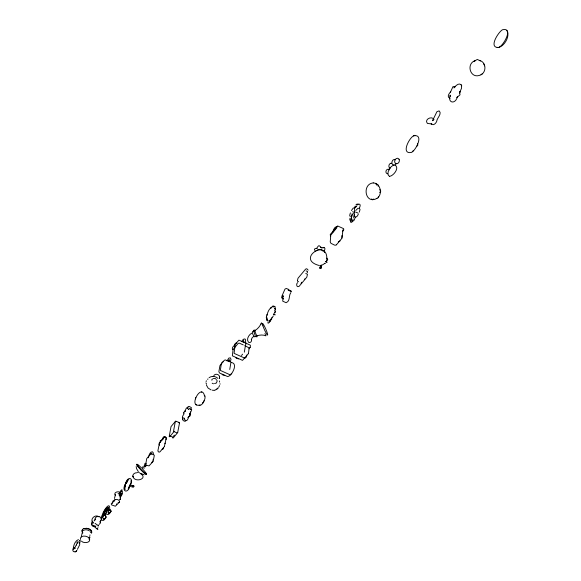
<?xml version="1.0" encoding="UTF-8"?>
<svg xmlns="http://www.w3.org/2000/svg" width="581" height="581" viewBox="0 0 581 581"><rect width="100%" height="100%" fill="white"/><g stroke="black" fill="none" stroke-linecap="round" stroke-linejoin="round"><path stroke-width="0.87" d="M101.501 518.717L101.762 517.228M82.212 530.656L82.328 531.586M82.64 530.635L82.575 530.78M91.551 531.811L91.478 532.494M354.584 209.029L355.078 206.175M351.077 218.892L351.251 220.155M320.48 267.616L320.458 268.269L320.53 267.681M320.988 267.659L320.959 268.306L321.068 267.427M174.358 431.167L169.819 436.672L169.202 436.694L171.032 426.585L175.615 421.145L179.071 422.431L179.471 423.244M219.342 377.149L219.567 378.296M321.002 267.921L321.002 267.347M371.666 198.905L372.53 199.791L373.765 199.014M153.173 459.259L153.086 459.731M119.998 495.143C119.991 498.803 124.378 491.591 120.863 493.792M319.543 267.057L319.535 268.473M351.331 217.991L351.861 216.103M320.472 267.507L320.632 265.452M320.523 266.911L320.472 267.841M320.981 267.543L321.032 266.955M110.92 511.411L110.644 510.22M100.636 520.816L100.143 522.021M107.732 509.973L107.623 508.767M321.01 267.1L321.061 266.505M376.314 198.426L377.839 198.128L378.522 196.632M321.046 266.592L321.104 266.018M321.286 265.081L321.14 266.715M378.551 197.097C382.407 192.42 379.952 183.022 373.234 182.906M355.34 216.982L354.323 219.938L353.321 220.969L351.919 221.027M321.09 266.047L321.14 265.488M354.236 214.258L354.642 216.713L355.695 217.265L357.482 215.914L358.354 214.04M321.14 265.532L321.184 265.052M321.097 267.209L321.148 266.614M103.331 516.175L105.205 511.52L107.151 510.002M321.104 267.049L321.017 267.972M110.942 511.295L110.012 513.03L108.415 513.415M211.862 380.235L211.971 379.342L212.639 378.943M320.509 267.928L320.559 267.383M131.023 482.099L130.979 480.589M301.604 282.228L301.445 283.208L300.965 283.274M106.287 512.689L106.519 511.672M125.511 484.024L125.612 485.244M107.035 511.193L107.071 510.22M152.665 460.856L151.866 462.701M243.243 344.896L239.234 343.117L238.145 343.422L233.068 349.595L232.356 355.819L242.531 360.373L248.465 353.509M248.436 353.706L249.162 347.91L244.761 345.586M246.787 355.064L246.409 357.003L245.008 358.252L234.07 353.357L235.102 345.339M245.487 345.172L244.325 352.13M243.628 341.759L245.981 342.739L245.661 345.165M115.474 494.402L114.45 498.476M153.188 454.814L153.311 452.889L152.469 451.786C149.644 451.727 149.012 455.671 148.271 457.777M151.176 454.306L151.213 453.144L151.409 453.536M352.195 213.568L350.619 222.254L351.839 222.298L353.161 218.943M219.444 380.954L219.647 382.102M81.26 536.924L82.422 531.964M130.485 483.407L130.565 483.007M124.595 486.784L124.443 488.599L125.198 489.616M146.397 465.236C145.86 467.298 144.923 465.025 145.49 463.979C145.344 465.345 143.66 462.701 146.18 463.406M172.375 437.733L173.131 438.067L177.677 432.576L179.514 422.997L178.759 422.656M354.497 209.654L354.628 211.782M109.504 510.51C111.145 498.6 102.031 512.464 102.045 516.233M274.631 313.144L274.907 311.496M275.096 309.455L275.198 306.717L274.181 306.245L272.852 306.862L273.898 306.761M204.606 396.169C201.585 381.87 187.438 408.458 200.067 404.942M80.207 540.962L80.229 540.78A6.209 1.358 -68.2 0 0 79.437 540.577M100.76 520.692L100.397 521.941M101.341 519.741L99.845 522.014M125.14 485.084L124.762 487.052L125.322 488.127M125.467 484.14L125.118 485.847L125.692 486.74M119.221 494.7L119.548 493.465M122.003 491.228C122.78 487.553 119.751 491.613 119.679 493.109M354.425 213.873L353.517 217.519M332.681 232.422C333.334 230.388 334.336 226.278 337.111 226.822M270.078 320.77L269.802 321.38L269.235 320.835L270.034 320.472L269.468 320.559M350.031 218.202L349.762 219.72L350.51 221.005M341.882 237.527L341.977 235.479M132.621 485.97L132.991 485.948M132.751 486.551L132.867 487.009L133.594 486.689M133.971 486.21L133.848 485.745L133.122 486.072M89.205 538.311L89.583 536.953M245.305 342.136L245.632 339.914L244.921 338.912L243.25 339.311L241.819 341.403M120.398 497.162L120.993 495.056M130.769 483.261L128.241 488.861M89.961 537.026L89.191 539.669M124.516 486.667L125.554 483.908M206.095 381.579L206.357 380.744M219.291 378.514C221.201 374.505 214.324 372.239 213.474 376.611M93.062 523.023L93.178 522.646M342.006 238.094L342.943 229.829M195.412 398.82L195.812 397.6M432.7 120.688L433.056 119.991L432.714 120.674M102.561 515.855C103.883 512.849 104.805 508.222 108.255 507.104M103.077 515.478C104.13 513.088 104.878 509.312 107.703 508.557M104.892 515.463L105.742 513.328M97.913 527.323L98.174 526.778M267.986 322.215C267.158 324.757 271.349 321.489 269.62 320.284L270.034 320.472M177.735 432.329L176.835 432.889L173.581 431.385M228.391 361.135L229.27 359.298M182.565 419.286L183.218 420.615L184.831 421.298L185.68 421.051M243.185 342.267L243.664 340.168M129.897 485.324L130.064 484.874M230.352 361.687L231.013 359.276L230.308 357.787L228.747 358.143L227.026 360.939M190.866 409.67L191.403 407.601L189.137 406.395L188.397 406.482L187.489 408.327C188.251 407.586 186.733 408.661 187.409 408.269L187.736 408.32M189.704 414.957L189.638 413.563M89.627 537.135L89.125 537.57M183.821 412.699L183.814 413.469M326.74 261.007C329.18 236.423 294.56 259.257 319.456 265.575M104.805 514.606L105.052 513.982M351.461 210.533L353.219 208.034L354.628 207.983M273.375 315.875L270.877 319.47M203.931 400.665L203.568 401.478M125.322 484.242C127.609 474.808 134.836 478.105 129.977 486.094C127.421 494.91 120.899 490.727 125.67 483.53M254.71 330.829C254.275 330.32 256.875 336.05 256.671 335.578M231.725 373.401L230.243 374.883L220.337 370.417L221.434 363.161L223.046 361.709M182.478 419.497L183.197 417.514M76.772 550.585L76.656 550.81A6.209 1.358 -68.2 0 1 74.971 551.551M120.006 493.908L119.563 495.273L120.085 495.905M219.596 385.552L218.696 387.258M125.605 483.784L125.946 482.905M183.741 412.88L184.591 411.05L185.622 411.072L185.019 411.181L186.269 408.211L187.794 407.099M189.653 415.488L190.423 413.244L190.263 411.849M270.572 320.654L271.923 317.676M297.595 282.591C295.838 284.036 296.659 287.885 299.121 286.339L306.797 277.202L307.371 274.74M432.947 119.86L436.941 111.675L439.163 110.884C442.417 113.687 436.709 118.284 436.672 121.407C436.011 122.911 434.864 124.349 433.165 124.675L431.131 123.84L431.727 123.956L427.398 123.426C424.326 120.122 430.027 116.294 433.23 118.459M110.913 511.607C108.24 515.768 106.054 507.779 110.513 510.133M307.167 272.852L307.48 272.162M106.062 517.417L105.052 518.92L103.462 519.312M229.742 369.472L230.969 362.05L228.703 360.961M125.656 483.668L127.043 481.228L128.074 480.574M125.866 483.196L126.244 482.317M125.786 483.486L126.629 482.884M129.512 486.21L129.251 486.733M120.144 493.603C120.833 490.792 123.797 490.691 121.792 493.734M350.401 212.871L349.682 215.398L350.234 216.575M359.305 212.109L360.031 209.552L359.276 208.238L357.881 208.412L355.746 210.482M396.213 163.472L394.978 164.946M165.2 443.129L164.888 443.695M254.267 336.74L252.786 334.191L252.423 332.201M359.479 207.925L360.184 205.819L360.002 204.548L358.956 203.996L357.184 204.868M355.971 206.4L355.318 207.657L356.843 205.841M77.404 549.321L79.684 544.775L79.713 542.342M144.073 468.475L143.834 466.826L142.229 467.073M261.261 323.167C259.649 327.103 256.613 330.262 252.481 331.548M126.288 482.39L127.566 480.211L128.866 479.361M153.181 461.321L154.321 455.381L153.457 454.386L150.951 453.776L146.717 458.598L145.729 464.444L146.543 465.287L149.048 465.897L152.977 461.568M166.093 439.664L166.268 437.573L165.048 436.854L164.14 437.079L159.383 442.744L159.02 444.298L159.557 445.206M164.365 446.622L166.195 438.234L165.658 437.326L164.532 437.173M228.987 361.004L229.328 360.387M189.428 415.923L187.83 417.586M250.062 347.503L250.505 345.789L250.041 345.02L238.929 340.139L232.64 347.256L232.313 348.818L232.937 349.689M113.193 500.64L112.307 503.4M126.106 482.869L127.617 481.823M342.383 231.579L343.749 229.894L343.647 228.682L337.568 225.922L330.233 234.521L330.487 236.169M128.786 487.553L129.018 487.168M120.252 494.627L120.499 494.242M274.726 312.912L275.641 311.612M79.227 543.3L80.011 542.058M82.393 530.003L82.96 529.24M91.464 533.271L91.856 532.007L90.68 529.995M316.623 250.745C318.083 248.683 321.721 249.009 322.956 251.152M269.17 320.727L269.875 320.748M95.255 527.011L95.996 525.732M326.878 260.629L327.778 259.387L326.725 258.117M304.851 278.873L304.321 279.541M270.23 319.848L270.681 319.216M413.476 150.523L412.285 151.648M352.464 214.701L351.164 216.205M92.982 522.261C90.353 523.779 92.088 526.982 94.783 526.814M94.042 520.983L95.633 519.073M163.355 438.306L159.492 443.012L157.923 450.58L158.243 451.757L159.267 452.134L160.029 451.771L164.525 446.426M336.893 227.716L330.749 235.189L330.24 241.914L330.909 243.279L334.496 245.095L335.774 245.204L336.588 244.608M290.907 292.555C288.387 295.526 290.558 300.965 286.135 302.716L282.736 301.176L283.041 295.627L283.158 296.68M173.32 436.411L174.394 435.133M241.478 355.514L242.618 354.163M336.421 244.812L341.846 238.37M248.944 348.825L250.186 347.358M80.04 541.267L80.011 541.267A5.687 1.249 -68.2 0 0 79.902 541.027M378.108 186.174C379.161 185.186 376.517 183.487 376.415 185.085M202.98 402.372L202.428 402.916M355.928 204.868L356.894 204.098L358.027 204.127M378.129 197.351L378.58 196.865M340.088 240.941L338.324 241.812M324.873 263.542L325.273 263.12L322.194 265.074M261.573 322.898L261.167 324.198M115.452 499.515L111.211 503.887L111.574 504.896L115.365 506.225L119.635 501.897M474.721 60.918L475.243 60.664C466.231 63.213 469.709 78.13 479.013 75.515C486.675 74.027 487.023 62.051 479.347 60.38L480.429 60.867L477.299 59.458L474.089 61.252M253.715 336.326L252.074 337.895L251.319 339.703L251.406 339.282C252.212 341.105 250.396 343.422 248.501 342.253C245.988 339.282 248.857 334.656 251.776 333.145M82.771 529.146L81.892 530.482L82.052 531.622M92.677 521.121L91.551 523.132L92.023 524.999M120.129 495.302L119.403 495.709M116.345 504.257L116.803 503.858M106.657 511.839C103.52 515.057 111.349 515.681 108.923 512.006M207.446 379.226L208.1 378.979M433.332 119.918L434.036 119.395M354.454 211.963L354.73 212.363M169.964 436.077L172.782 437.05M224.753 375.406L222.458 374.81L222.153 374.244M238.631 358.898L236.307 358.288L235.995 357.714M236.373 343.073L236.743 342.979M481.823 74.099L482.419 73.678M480.981 74.702L481.467 74.361M353.393 213.43L354.468 212.922M209.066 377.686C211.644 375.762 215.573 376.038 217.846 378.333M144.938 465.868C143.442 466.572 144.48 464.03 145.432 465.134M499.253 47.141C503.821 45.049 513.836 27.082 502.434 29.762C498.258 32.137 488.156 48.172 498.614 47.439M99.257 524.309L100.426 523.016L100.528 520.896M375.5 183.865L376.415 183.792L377.12 184.555M416.504 146.652L417.848 145.076L417.507 143.754M413.512 135.86C408.966 138.213 400.701 154.575 411.486 152.433C416.119 150.145 424.348 133.601 413.512 135.86L414.028 135.663M376.858 198.433C365.042 204.94 361.68 183.857 373.322 182.899M216.103 389.582L216.728 389.212A7.183 3.806 67.4 0 0 216.916 388.921M269.991 321.409L269.083 321.053M102.045 517.656C98.763 519.69 104.856 522.304 104.348 518.601M213.336 378.58L215.246 378.522L216.328 379.393M454.32 87.6L454.669 87.441L453.899 87.884C455.533 86.017 458.823 82.241 461.285 84.971M83.686 528.674L84.18 528.47M215.885 389.793L214.694 390.229M254.819 336.842C258.422 334.983 262.242 334.344 265.96 335.833M414.391 135.526L414.95 135.308M119.78 496.813L121.582 495.695L121.719 493.901M83.78 528.63L86.714 528.252L89.924 529.349M391.093 163.283C388.798 163.414 387.861 167.372 390.2 168.279M324.51 252.328C323.13 250.81 326.217 249.147 324.358 247.644L321.605 247.905L319.485 245.843L318.388 245.879L316.434 248.61L316.827 248.501L315.192 248.53L314.401 249.242L315.258 251.232M103.527 515.136L101.9 516.044L101.813 518.361M214.309 390.236L213.336 390.265M323 247.615L324.075 247.586M84.405 528.47L88.116 528.695M379.654 189.791C381.02 189.675 381.063 192.921 379.633 192.326M136.76 472.774C134.792 472.658 132.214 474.365 132.976 476.558M212.435 376.437L212.9 376.394M389.64 176.355C393.787 175.767 400.113 167.241 394.593 164.96C390.004 165.396 385.552 174.177 389.423 176.297M201.774 392.03L201.338 392.059M268.117 321.046L266.541 320.225L266.679 317.168L266.737 318.373M95.015 526.437L92.386 525.449M229.618 361.781L225.421 359.937L224.346 360.235L219.952 365.594L218.87 371.68L219.509 372.987L227.527 376.524C231.354 376.793 238.9 363.176 231.223 362.493M108.996 509.232C107.064 508.847 105.546 511.483 107.071 512.834M316.819 248.508L316.442 248.501L316.994 248.515M270.964 319.746L271.69 319.325L271.523 318.511M145.047 465.824C143.616 465.04 145.671 468.736 145.606 465.642M108.465 507.344L108.248 511.004M188.927 409.235L188.208 409.394L189.638 408.516L191.694 409.808L189.958 413.919C190.909 414.841 189.704 417.412 188.353 416.635C189.224 416.381 187.641 420.165 186.523 420.673L184.213 419.678L184.271 418.109L184.366 418.494M390.926 163.261L391.463 163.326M97.811 529.182L96.431 528.637M133.586 486.922C129.665 487.481 129.403 484.14 133.572 485.912M118.074 493.53L119.047 493.763M105.902 516.654C105.335 513.953 101.232 516.335 103.171 518.179C104.987 519.966 107.55 516.436 105.03 515.485M144.153 474.808L140.174 473.246M97.862 529.073L96.482 528.528M78.413 539.582C74.782 541.005 73.424 545.864 73.213 549.096L73.489 549.306M288.27 289.672L291.401 291.139M352.573 211.716L354.533 212.406M217.897 387.992L218.151 388.05A7.183 4.946 57.5 0 1 217.483 388.921M74.637 548.689L74.194 548.776L76.518 544.571L76.489 544.963M288.125 290.13L291.248 291.597M355.623 212.029L358.078 213.111M236.314 342.732L234.666 344.221L234.688 346.588M326.929 262.227L325.454 261.566M161.939 440.245L160.254 440.645L160.588 442.424M204.265 395.501L205.108 396.031C205.376 399.488 203.139 405.059 199.45 405.596L199.167 405.306M120.369 499.566L119.795 499.348M274.98 314.895L273.382 314.154M211.099 389.916L208.129 388.115L206.386 385.058M212.341 390.134L212.806 390.294M326.98 262.133L325.52 261.457M119.795 492.267C117.464 490.676 112.779 493.109 115.575 495.746M393.773 165.055C390.171 164.51 392.248 158.01 395.4 159.775M450.195 98.247C446.433 97.376 448.96 93.345 450.711 91.791L450.486 92.103L452.991 86.591L455.359 86.801M120.39 499.522L119.817 499.297M75.436 548.275L74.107 547.883C72.349 548.617 72.24 551.776 74.491 551.877M79.43 542.131L77.738 541.884L76.358 544.775M97.731 524.926L98.676 525.297M97.644 525.209L98.581 525.58M96.199 528.107L95.088 527.613M387.767 173.872C383.896 173.261 386.728 167.096 389.655 169.848M120.1 497.91L120.579 498.106M120.071 498.019L120.55 498.207M96.802 524.636L95.052 523.35M95.153 526.597L93.41 525.311M275.045 314.757L273.448 314.023M214.542 383.583L216.364 383.039A7.19 2.782 -59 0 0 217.163 380.911L216.778 380.134M213.496 383.809L212.188 383.213M88.842 528.942L90.142 529.603M274.522 310.443L275.634 310.958M283.375 298.743L282.141 298.169L281.792 296.441L284.944 289.156L286.222 288.452L288.779 289.44M283.441 298.968L281.778 297.741M140.072 473.37C149.324 478.497 134.24 483.588 132.846 476.079M506.857 30.611C510.663 36.051 503.705 47.824 497.133 47.54M109.62 509.384L110.746 510.416M99.024 516.879C95.168 513.662 89.343 519.407 93.113 523.053M133.158 486.5L134.008 486.638M399.176 159.339C397.077 156.144 393.431 160.392 394.949 162.796C397.099 165.803 400.563 161.562 399.074 159.23M77.302 542.393L77.026 542L77.476 543.17M142.577 467.872L142.795 468.213M81.405 541.107C83.882 543.99 92.074 542.69 89.024 537.999C86.903 535.45 79.88 534.963 80.36 539.48M182.746 418.451C181.366 417.216 183.937 414.34 184.039 413.766M267.158 318.722L266.251 317.408L267.042 314.691L267.02 315.142C267.616 312.324 269.083 308.576 271.726 307.334L270.819 308.017L273.026 305.875L274.152 306.448M483.646 63.663L484.619 65.871M165.418 437.268C164.212 435.699 161.881 437.66 163.428 439.011M267.674 320.639L267.224 319.303L267.383 319.819M196.284 404.95L195.782 404.354M138.205 471.365L136.564 468.664L136.165 466.528M76.815 550.374L76.743 550.389A5.687 1.249 -68.2 0 1 76.46 550.759M324.154 251.566L324.445 252.038M255.618 336.217L256.889 336.915L257.187 335.44M90.81 530.083L91.442 531.383M162.172 449.171L163.138 449.098L163.392 447.915M265.611 334.801L265.909 335.23M206.364 383.75L206.625 384.121M255.299 331.01L254.434 329.986L253.425 330.458L255.182 335.491M264.885 333.588L265.27 334.249M461.634 85.668L461.517 88.312L459.622 92.51L459.694 93.054L460.036 91.566L459.622 92.51L460.014 94.768L456.935 97.572L457.385 96.824C455.431 104.66 447.363 103.215 450.173 95.102L450.428 96.511M461.205 84.826L461.706 85.806M90.861 531.354L91.064 531.76M101.181 518.419C100.099 514.969 94.166 516.255 94.979 519.93M110.789 510.539L110.942 511.127M275.14 308.939L274.588 308.206L275.467 309.317M133.005 476.631L133.136 477.081M173.53 431.284L175.259 421.762L175.752 421.218L176.21 421.479M219.553 377.41L219.625 377.839M205.965 382.835L206.015 383.249M220.046 383.729L220.097 384.164M297.414 280.696L297.995 278.255L305.621 269.105L306.812 268.742L308.141 270.136M119.185 494.91L119.207 495.382M76.198 551.049A5.687 1.249 -68.2 0 1 75.741 551.398M82.647 533.118A3.871 2.142 12.2 0 1 82.923 532.85M89.961 534.898A3.871 2.142 12.2 0 1 89.852 535.559M83.403 530.627A3.704 2.063 12.2 0 1 87.644 530.039M88.189 530.221A3.704 2.063 12.2 0 1 89.561 531.012M90.396 532.334A3.704 2.063 12.2 0 1 90.389 532.661M114.196 501.105A2.738 1.583 11.7 0 1 115.939 499.428A2.738 1.583 11.7 0 1 119.294 500.771A2.738 1.583 11.7 0 1 118.052 502.652M146.172 473.856A7.103 0.755 46 0 1 143.427 472.411A7.103 0.755 46 0 1 137.101 465.541A7.103 0.755 46 0 1 138.677 465.715M145.548 472.949A7.103 0.755 46 0 1 145.904 473.442M146.238 473.45A6.834 0.726 46 0 1 142.737 471.249A6.834 0.726 46 0 1 136.963 464.517A6.834 0.726 46 0 1 141.575 468.017M142.251 468.707A6.834 0.726 46 0 1 145.984 473.05M137.581 472.673A1.097 0.654 11.4 0 1 138.278 472.222A1.097 0.654 11.4 0 1 139.389 472.498M217.221 388.246A7.183 3.806 67.4 0 1 217.083 388.602M306.071 270.891A2.368 0.37 22.6 0 1 307.574 271.603M305.751 273.607A2.382 2.266 -58.5 0 1 307.255 274.319M298.612 281.756A2.353 2.244 -57.8 0 1 297.53 281.117M321.264 247.717L320.879 247.274L321.264 247.717M256.039 336.268L256.039 336.268M262.924 325.868A6.42 0.748 66.3 0 0 267.5 335.077A6.42 0.748 66.3 0 0 264.675 326.675A6.42 0.748 66.3 0 0 262.924 325.868"/></g></svg>
